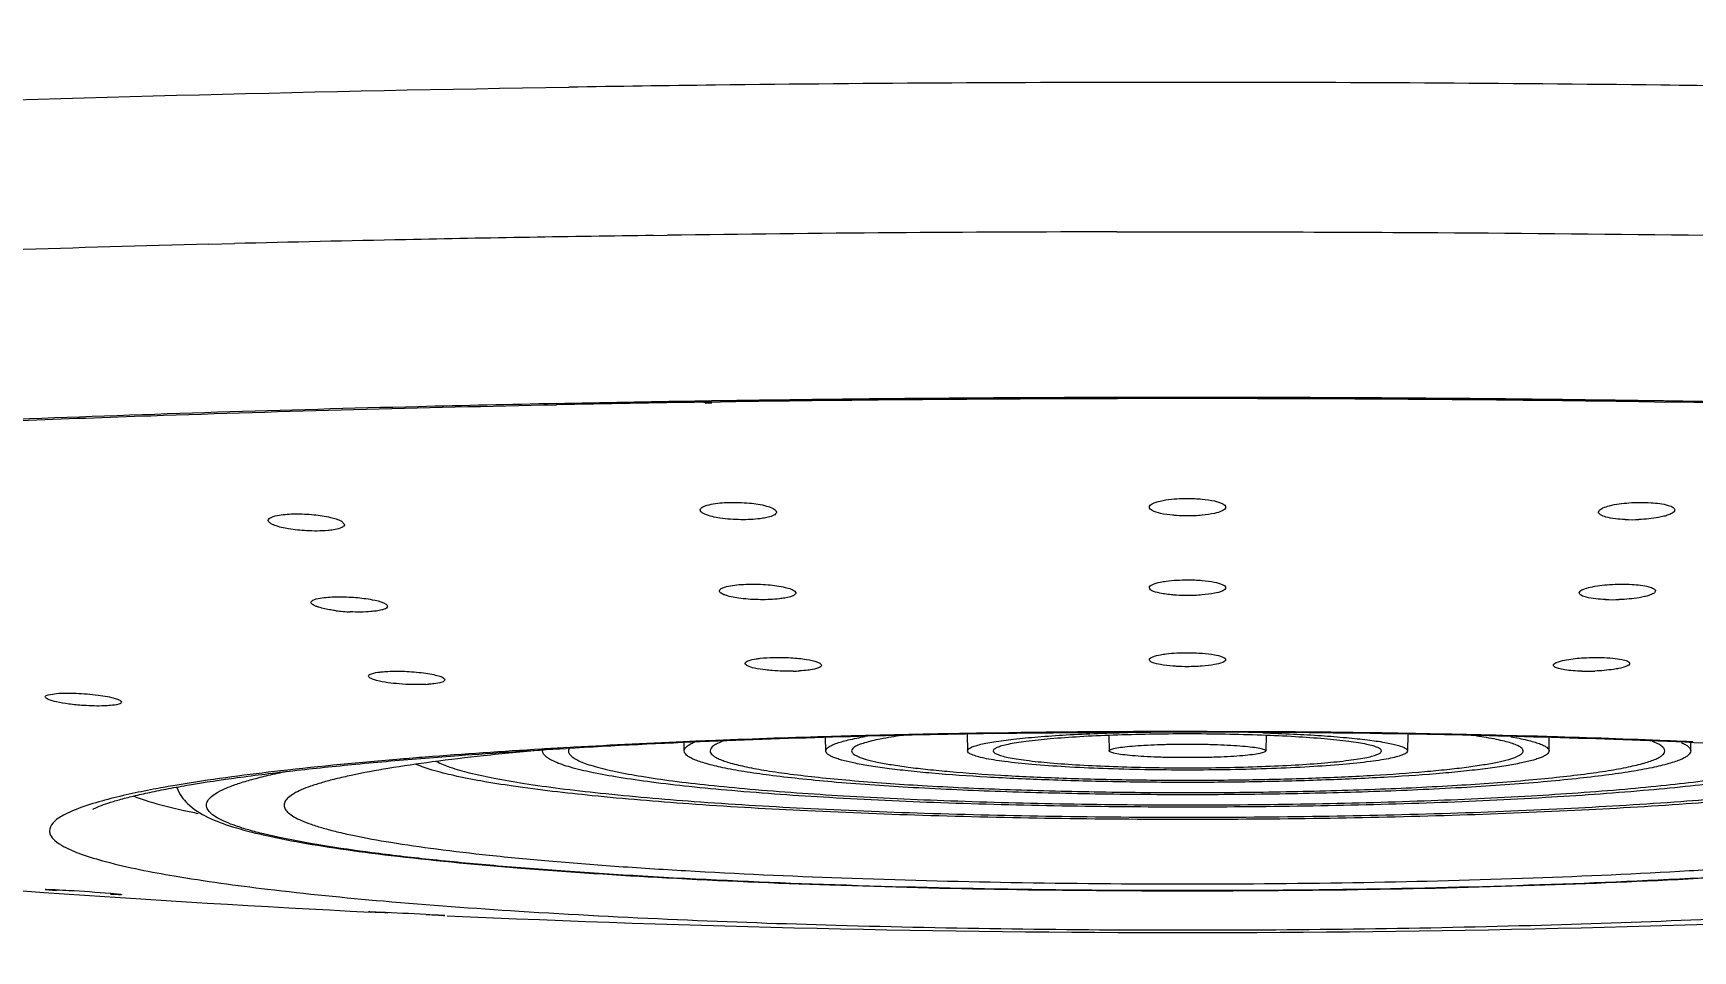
# Model space of a CAD drawing. Header units: millimetres. Extents: x 21205 to 22591, y -3891 to -2911.
# Drawn here: x 21512.17 to 21527.4, y -3184.79 to -3176.37 of the extents above; entities that cross this region are included whole.
import ezdxf

# ---------------------------------------------------------------- set-up
doc = ezdxf.new("R2010")
doc.units = ezdxf.units.MM
doc.header["$LTSCALE"] = 0.1
doc.layers.get('0').update_dxf_attribs({"lineweight": 13})
doc.layers.add('3', color=3, linetype='Continuous', lineweight=9)
doc.styles.get("Standard").update_dxf_attribs({"font": 'arial.ttf'})
doc.dimstyles.new('A4', dxfattribs={"dimtxt": 4, "dimasz": 3.5, "dimexe": 0.7, "dimexo": 0.625, "dimgap": 0.5, "dimtad": 1, "dimdec": 1, "dimdsep": 46, "dimtxsty": 'Standard', "dimcen": 2.5, "dimclrd": 5, "dimclre": 5, "dimclrt": 7, "dimadec": 3, "dimazin": 2, "dimtfac": 1, "dimtdec": 1, "dimtmove": 0, "dimatfit": 3, "dimfxl": 0, "dimarcsym": 0})

# ---------------------------------------------------------------- blocks, each defined once
blk = doc.blocks.new('*D122')
at = {"layer": '3', "color": 3, "lineweight": -2}
for p, q in [((21522.15, -3126.012), (21444.49, -3126.012)), ((21445.19, -3141.012), (21445.19, -3416.836)), ((21468.272, -3431.836), (21444.49, -3431.836))]:
    blk.add_line(p, q, dxfattribs=at)
at = {"layer": '3', "color": 3}
for points in [[(21442.69, -3141.012), (21447.69, -3141.012), (21445.19, -3126.012)], [(21442.69, -3416.836), (21447.69, -3416.836), (21445.19, -3431.836)]]:
    blk.add_solid(points, dxfattribs=at)
at = {"layer": 'Defpoints', "color": 0}
for p in [(21522.775, -3126.012), (21445.19, -3431.836), (21468.897, -3431.836)]:
    blk.add_point(p, dxfattribs=at)
at = {"layer": '3', "color": 7, "insert": (21437.026, -3278.924), "char_height": 20, "attachment_point": 5, "rotation": 90}
blk.add_mtext('{\\H0.75x;\\C3;306}', dxfattribs=at)

msp = doc.modelspace()

# ---------------------------------------------------------------- linework, layer by layer
at = {"color": 7, "linetype": 'Continuous'}
for p, q in [((21517.864, -3178.228), (21517.996, -3178.226)), ((21513.785, -3178.308), (21514.02, -3178.302)), ((21518.34, -3179.747), (21518.246, -3179.749)), ((21518.324, -3179.758), (21518.384, -3179.757)), ((21518.398, -3179.746), (21518.34, -3179.747)), ((21518.341, -3179.766), (21518.401, -3179.765)), ((21518.4, -3179.748), (21518.342, -3179.748)), ((21518.384, -3179.757), (21518.481, -3179.756)), ((21518.494, -3179.745), (21518.398, -3179.746)), ((21527.135, -3179.746), (21527.04, -3179.745)), ((21527.052, -3179.756), (21527.149, -3179.757)), ((21518.301, -3180.763), (21518.295, -3180.747)), ((21518.988, -3180.751), (21518.995, -3180.767)), ((21526.539, -3180.767), (21526.546, -3180.751)), ((21527.239, -3180.747), (21527.232, -3180.763)), ((21515.004, -3180.85), (21515.031, -3180.881)), ((21519.163, -3181.492), (21519.172, -3181.508)), ((21526.362, -3181.508), (21526.371, -3181.492)), ((21527.062, -3181.49), (21527.053, -3181.506)), ((21520.746, -3182.807), (21520.748, -3182.957)), ((21521.126, -3182.792), (21520.98, -3182.794)), ((21522.046, -3182.816), (21522.048, -3182.957)), ((21523.488, -3182.816), (21523.485, -3182.957)), ((21524.788, -3182.807), (21524.785, -3182.957)), ((21516.872, -3182.948), (21516.838, -3182.951)), ((21516.848, -3182.958), (21516.848, -3182.957)), ((21517.085, -3182.957), (21517.085, -3182.957)), ((21518.148, -3182.958), (21518.147, -3182.882)), ((21518.148, -3182.958), (21518.148, -3182.957)), ((21518.385, -3182.957), (21518.385, -3182.957)), ((21519.448, -3182.958), (21519.446, -3182.839)), ((21519.448, -3182.958), (21519.448, -3182.957)), ((21519.685, -3182.957), (21519.685, -3182.957)), ((21520.985, -3182.957), (21520.985, -3182.957)), ((21524.548, -3182.957), (21524.548, -3182.957)), ((21525.848, -3182.957), (21525.848, -3182.957)), ((21526.085, -3182.958), (21526.087, -3182.835)), ((21527.148, -3182.957), (21527.148, -3182.957)), ((21527.385, -3182.958), (21527.387, -3182.885)), ((21513.477, -3183.275), (21513.456, -3183.278)), ((21514.477, -3183.454), (21514.477, -3183.456))]:
    msp.add_line(p, q, dxfattribs=at)
for centre, radius, start, end in [((21522.652, -3533.165), 356.341, 90.67819, 90.8945), ((21522.767, -3543.948), 367.125, 89.32191, 90.6762), ((21522.882, -3533.136), 356.312, 89.10549, 89.31988), ((21522.524, -3517.926), 339.73, 90.78593, 91.16929), ((21522.744, -3534.025), 355.831, 90.10068, 90.7646), ((21521.746, -3485.368), 307.163, 91.48519, 91.82383), ((21522.238, -3504.09), 325.891, 91.16861, 91.44493), ((21522.558, -3460.828), 281.112, 90.87893, 91.13859), ((21522.56, -3460.032), 280.306, 90.86581, 91.14114), ((21522.694, -3468.766), 289.041, 90.61245, 90.83507), ((21522.69, -3469.626), 289.911, 90.6103, 90.8294), ((21522.759, -3476.18), 296.466, 90.10665, 90.61015), ((21522.752, -3474.327), 294.602, 90.10605, 90.61224), ((21522.767, -3478.036), 298.311, 89.89246, 90.10753), ((21522.774, -3476.18), 296.466, 89.38986, 89.89336), ((21522.774, -3475.57), 295.845, 89.38886, 89.89289), ((21522.84, -3468.759), 289.034, 89.16494, 89.38758), ((21522.843, -3469.626), 289.911, 89.17061, 89.3897), ((21522.979, -3460.607), 280.891, 88.86121, 89.15206), ((21522.943, -3461.811), 282.086, 88.85966, 89.14553), ((21526.847, -3179.346), 1.49, 267.5431, 272.4289), ((21526.667, -3179.916), 1.654, 267.7251, 272.1696), ((21515.161, -3179.971), 1.713, 262.9855, 267.4124), ((21515.715, -3181.109), 1.24, 272.8647, 274.0698), ((21519.112, -3180.612), 1.614, 271.3072, 273.3604), ((21526.428, -3180.323), 1.904, 268.6952, 272.353), ((21522.463, -3286.053), 103.269, 91.5447, 91.67672), ((21522.611, -3290.759), 107.972, 90.86808, 91.56092), ((21522.632, -3292.701), 109.92, 90.98597, 91.53922), ((21522.702, -3296.597), 113.816, 90.86675, 90.98749), ((21522.758, -3299.674), 116.887, 89.9957, 90.87411), ((21522.75, -3300.051), 117.271, 90.34437, 90.79322), ((21522.767, -3302.279), 119.499, 89.99997, 90.34613), ((21522.767, -3302.229), 119.448, 89.65342, 90), ((21522.768, -3300.634), 117.848, 89.13085, 90.00075), ((21522.787, -3299.727), 116.947, 89.13624, 89.6559), ((21522.834, -3296.452), 113.671, 89.01311, 89.13526), ((21522.88, -3292.791), 110.004, 88.44722, 89.1269), ((21522.934, -3291.241), 108.459, 88.45368, 89.01823), ((21523.069, -3286.125), 103.342, 88.32222, 88.4519), ((21520.402, -3242.463), 59.628, 93.42735, 94.4547), ((21520.979, -3251.867), 69.05, 93.24669, 93.43871), ((21516.894, -3182.957), 0.0454, 171.4476, 179.9692), ((21521.495, -3260.268), 77.459, 92.30605, 93.27788), ((21521.576, -3262.868), 80.067, 92.45945, 93.22779), ((21521.93, -3270.905), 88.112, 92.31427, 92.46491), ((21522.282, -3280.052), 97.266, 91.67386, 92.3041), ((21522.241, -3277.895), 95.102, 91.54918, 92.32783), ((21523.217, -3280.116), 97.324, 87.67136, 88.44351), ((21523.327, -3277.86), 95.073, 87.68436, 88.33192), ((21523.602, -3270.939), 88.146, 87.5274, 87.68114), ((21523.892, -3263.289), 80.484, 86.74184, 87.66481), ((21519.496, -3230.414), 47.545, 94.4938, 94.7694), ((21515.557, -3195.541), 12.442, 99.2782, 99.6225), ((21514.737, -3178.119), 5.513, 256.5549, 257.65), ((21515.01, -3176.875), 6.786, 257.6412, 258.7564), ((21522.767, -3034.624), 150, 264.83949, 267.13476), ((21512.538, -3248.578), 64.201, 87.10798, 87.48595), ((21522.767, -3034.624), 150, 267.40371, 272.59684)]:
    msp.add_arc(centre, radius, start, end, dxfattribs=at)
for points, knots in [([(21504.133, -3177.341), (21506.191, -3177.214), (21510.508, -3177.011), (21514.829, -3176.902), (21517.089, -3176.867)], [0, 0, 0, 0, 0.477025, 1, 1, 1, 1]), ([(21523.415, -3178.195), (21523.965, -3178.196), (21526.149, -3178.205), (21528.332, -3178.233), (21529.965, -3178.267)], [0, 0, 0, 0, 0.252056, 1, 1, 1, 1]), ([(21516.972, -3179.771), (21516.55, -3179.78), (21514.9, -3179.816), (21513.251, -3179.868), (21512.024, -3179.916)], [0, 0, 0, 0, 0.255985, 1, 1, 1, 1]), ([(21512.056, -3179.926), (21512.455, -3179.91), (21514.095, -3179.85), (21515.736, -3179.806), (21516.977, -3179.781)], [0, 0, 0, 0, 0.2434, 1, 1, 1, 1]), ([(21518.395, -3180.694), (21518.448, -3180.684), (21518.566, -3180.674), (21518.737, -3180.68), (21518.872, -3180.699), (21518.952, -3180.726), (21518.98, -3180.741), (21518.988, -3180.751)], [0, 0, 0, 0, 0.270147, 0.580549, 0.845505, 0.938848, 1, 1, 1, 1]), ([(21522.417, -3180.721), (21522.417, -3180.708), (21522.456, -3180.679), (21522.491, -3180.671), (21522.517, -3180.665)], [0, 0, 0, 0, 0.336577, 1, 1, 1, 1]), ([(21522.517, -3180.665), (21522.534, -3180.661), (21522.617, -3180.646), (21522.701, -3180.641), (21522.767, -3180.641)], [0, 0, 0, 0, 0.215358, 1, 1, 1, 1]), ([(21522.767, -3180.641), (21522.812, -3180.641), (21522.894, -3180.644), (21523.005, -3180.661), (21523.077, -3180.679), (21523.117, -3180.708), (21523.117, -3180.721)], [0, 0, 0, 0, 0.364203, 0.675002, 0.890862, 1, 1, 1, 1]), ([(21526.639, -3180.708), (21526.698, -3180.693), (21526.826, -3180.677), (21527.007, -3180.675), (21527.145, -3180.692), (21527.219, -3180.717), (21527.239, -3180.738), (21527.239, -3180.747)], [0, 0, 0, 0, 0.291948, 0.620495, 0.878564, 0.956294, 1, 1, 1, 1]), ([(21514.331, -3180.843), (21514.331, -3180.83), (21514.372, -3180.804), (21514.406, -3180.799), (21514.432, -3180.794)], [0, 0, 0, 0, 0.328462, 1, 1, 1, 1]), ([(21514.432, -3180.794), (21514.48, -3180.786), (21514.586, -3180.78), (21514.744, -3180.787), (21514.887, -3180.809), (21514.973, -3180.832), (21515.004, -3180.85)], [0, 0, 0, 0, 0.252871, 0.54729, 0.815688, 1, 1, 1, 1]), ([(21518.295, -3180.747), (21518.295, -3180.734), (21518.334, -3180.706), (21518.369, -3180.7), (21518.395, -3180.694)], [0, 0, 0, 0, 0.333802, 1, 1, 1, 1]), ([(21518.337, -3180.786), (21518.333, -3180.784), (21518.32, -3180.778), (21518.308, -3180.77), (21518.301, -3180.763)], [0, 0, 0, 0, 0.304146, 1, 1, 1, 1]), ([(21518.669, -3180.836), (21518.604, -3180.836), (21518.493, -3180.827), (21518.381, -3180.805), (21518.337, -3180.786)], [0, 0, 0, 0, 0.574689, 1, 1, 1, 1]), ([(21518.895, -3180.819), (21518.879, -3180.822), (21518.804, -3180.834), (21518.728, -3180.837), (21518.669, -3180.836)], [0, 0, 0, 0, 0.215508, 1, 1, 1, 1]), ([(21518.96, -3180.8), (21518.955, -3180.802), (21518.934, -3180.81), (21518.912, -3180.816), (21518.895, -3180.819)], [0, 0, 0, 0, 0.212472, 1, 1, 1, 1]), ([(21518.995, -3180.766), (21518.995, -3180.769), (21518.99, -3180.786), (21518.972, -3180.795), (21518.96, -3180.8)], [0, 0, 0, 0, 0.181615, 1, 1, 1, 1]), ([(21522.634, -3180.795), (21522.595, -3180.792), (21522.531, -3180.783), (21522.467, -3180.765), (21522.444, -3180.752)], [0, 0, 0, 0, 0.589165, 1, 1, 1, 1]), ([(21522.767, -3180.801), (21522.733, -3180.801), (21522.689, -3180.8), (21522.644, -3180.796), (21522.634, -3180.795)], [0, 0, 0, 0, 0.757553, 1, 1, 1, 1]), ([(21523.117, -3180.721), (21523.117, -3180.735), (21523.077, -3180.764), (21523.005, -3180.781), (21522.894, -3180.799), (21522.812, -3180.801), (21522.767, -3180.801)], [0, 0, 0, 0, 0.109149, 0.325045, 0.635857, 1, 1, 1, 1]), ([(21526.783, -3180.835), (21526.724, -3180.833), (21526.645, -3180.824), (21526.563, -3180.799), (21526.539, -3180.776), (21526.539, -3180.766)], [0, 0, 0, 0, 0.680887, 0.887379, 1, 1, 1, 1]), ([(21526.546, -3180.751), (21526.554, -3180.741), (21526.586, -3180.724), (21526.619, -3180.713), (21526.639, -3180.708)], [0, 0, 0, 0, 0.391845, 1, 1, 1, 1]), ([(21527.139, -3180.805), (21527.123, -3180.809), (21527.047, -3180.825), (21526.971, -3180.833), (21526.91, -3180.835)], [0, 0, 0, 0, 0.216147, 1, 1, 1, 1]), ([(21527.232, -3180.763), (21527.23, -3180.766), (21527.215, -3180.779), (21527.196, -3180.787), (21527.181, -3180.792)], [0, 0, 0, 0, 0.188678, 1, 1, 1, 1]), ([(21514.345, -3180.865), (21514.343, -3180.863), (21514.336, -3180.858), (21514.331, -3180.849), (21514.331, -3180.843)], [0, 0, 0, 0, 0.310808, 1, 1, 1, 1]), ([(21514.391, -3180.888), (21514.387, -3180.887), (21514.376, -3180.883), (21514.365, -3180.878), (21514.358, -3180.873)], [0, 0, 0, 0, 0.278491, 1, 1, 1, 1]), ([(21514.683, -3180.938), (21514.627, -3180.935), (21514.529, -3180.925), (21514.431, -3180.904), (21514.391, -3180.888)], [0, 0, 0, 0, 0.561376, 1, 1, 1, 1]), ([(21514.93, -3180.929), (21514.913, -3180.932), (21514.831, -3180.941), (21514.748, -3180.941), (21514.683, -3180.938)], [0, 0, 0, 0, 0.214489, 1, 1, 1, 1]), ([(21515.005, -3180.908), (21515, -3180.91), (21514.976, -3180.92), (21514.951, -3180.925), (21514.93, -3180.929)], [0, 0, 0, 0, 0.201905, 1, 1, 1, 1]), ([(21515.031, -3180.881), (21515.031, -3180.883), (21515.028, -3180.896), (21515.014, -3180.904), (21515.005, -3180.908)], [0, 0, 0, 0, 0.190818, 1, 1, 1, 1]), ([(21518.472, -3181.49), (21518.472, -3181.477), (21518.513, -3181.453), (21518.547, -3181.447), (21518.573, -3181.443)], [0, 0, 0, 0, 0.322822, 1, 1, 1, 1]), ([(21518.573, -3181.443), (21518.625, -3181.433), (21518.741, -3181.425), (21518.91, -3181.43), (21519.043, -3181.447), (21519.124, -3181.47), (21519.154, -3181.484), (21519.163, -3181.492)], [0, 0, 0, 0, 0.268357, 0.577138, 0.842996, 0.937702, 1, 1, 1, 1]), ([(21522.417, -3181.46), (21522.417, -3181.448), (21522.458, -3181.422), (21522.492, -3181.415), (21522.517, -3181.41)], [0, 0, 0, 0, 0.325795, 1, 1, 1, 1]), ([(21522.517, -3181.41), (21522.535, -3181.406), (21522.617, -3181.392), (21522.701, -3181.388), (21522.767, -3181.388)], [0, 0, 0, 0, 0.215289, 1, 1, 1, 1]), ([(21522.767, -3181.388), (21522.812, -3181.388), (21522.894, -3181.391), (21523.005, -3181.406), (21523.075, -3181.422), (21523.117, -3181.448), (21523.117, -3181.46)], [0, 0, 0, 0, 0.367019, 0.679955, 0.895883, 1, 1, 1, 1]), ([(21526.463, -3181.456), (21526.521, -3181.442), (21526.649, -3181.428), (21526.83, -3181.425), (21526.968, -3181.441), (21527.04, -3181.462), (21527.062, -3181.481), (21527.062, -3181.49)], [0, 0, 0, 0, 0.2934, 0.623447, 0.882183, 0.959104, 1, 1, 1, 1]), ([(21514.724, -3181.595), (21514.724, -3181.583), (21514.767, -3181.561), (21514.8, -3181.556), (21514.826, -3181.553)], [0, 0, 0, 0, 0.317079, 1, 1, 1, 1]), ([(21514.759, -3181.627), (21514.754, -3181.624), (21514.741, -3181.617), (21514.724, -3181.605), (21514.724, -3181.595)], [0, 0, 0, 0, 0.355405, 1, 1, 1, 1]), ([(21514.826, -3181.553), (21514.873, -3181.546), (21514.975, -3181.541), (21515.129, -3181.547), (21515.27, -3181.565), (21515.357, -3181.585), (21515.39, -3181.6)], [0, 0, 0, 0, 0.24908, 0.53975, 0.80881, 1, 1, 1, 1]), ([(21515.39, -3181.6), (21515.395, -3181.602), (21515.408, -3181.609), (21515.424, -3181.621), (21515.424, -3181.631)], [0, 0, 0, 0, 0.355416, 1, 1, 1, 1]), ([(21518.473, -3181.496), (21518.473, -3181.495), (21518.472, -3181.493), (21518.472, -3181.491), (21518.472, -3181.49)], [0, 0, 0, 0, 0.510937, 1, 1, 1, 1]), ([(21518.528, -3181.53), (21518.523, -3181.528), (21518.506, -3181.522), (21518.49, -3181.514), (21518.48, -3181.506)], [0, 0, 0, 0, 0.310879, 1, 1, 1, 1]), ([(21518.849, -3181.57), (21518.788, -3181.57), (21518.681, -3181.563), (21518.573, -3181.545), (21518.528, -3181.53)], [0, 0, 0, 0, 0.56382, 1, 1, 1, 1]), ([(21519.071, -3181.555), (21519.055, -3181.558), (21518.982, -3181.568), (21518.907, -3181.571), (21518.849, -3181.57)], [0, 0, 0, 0, 0.215657, 1, 1, 1, 1]), ([(21519.138, -3181.538), (21519.133, -3181.54), (21519.111, -3181.547), (21519.089, -3181.552), (21519.071, -3181.555)], [0, 0, 0, 0, 0.210144, 1, 1, 1, 1]), ([(21519.172, -3181.508), (21519.172, -3181.511), (21519.166, -3181.526), (21519.15, -3181.533), (21519.138, -3181.538)], [0, 0, 0, 0, 0.173374, 1, 1, 1, 1]), ([(21522.437, -3181.485), (21522.434, -3181.483), (21522.425, -3181.477), (21522.417, -3181.467), (21522.417, -3181.46)], [0, 0, 0, 0, 0.330234, 1, 1, 1, 1]), ([(21522.632, -3181.527), (21522.592, -3181.523), (21522.526, -3181.514), (21522.46, -3181.498), (21522.437, -3181.485)], [0, 0, 0, 0, 0.601521, 1, 1, 1, 1]), ([(21522.767, -3181.532), (21522.733, -3181.532), (21522.688, -3181.531), (21522.643, -3181.528), (21522.632, -3181.527)], [0, 0, 0, 0, 0.757763, 1, 1, 1, 1]), ([(21523.117, -3181.46), (21523.117, -3181.473), (21523.075, -3181.499), (21523.005, -3181.514), (21522.894, -3181.53), (21522.812, -3181.532), (21522.767, -3181.532)], [0, 0, 0, 0, 0.104133, 0.320108, 0.633056, 1, 1, 1, 1]), ([(21526.602, -3181.569), (21526.543, -3181.567), (21526.465, -3181.559), (21526.387, -3181.538), (21526.362, -3181.517), (21526.362, -3181.508)], [0, 0, 0, 0, 0.687455, 0.893281, 1, 1, 1, 1]), ([(21526.371, -3181.492), (21526.38, -3181.483), (21526.411, -3181.469), (21526.443, -3181.46), (21526.463, -3181.456)], [0, 0, 0, 0, 0.394738, 1, 1, 1, 1]), ([(21526.961, -3181.542), (21526.945, -3181.546), (21526.869, -3181.561), (21526.791, -3181.567), (21526.73, -3181.569)], [0, 0, 0, 0, 0.215912, 1, 1, 1, 1]), ([(21527.053, -3181.506), (21527.05, -3181.508), (21527.035, -3181.519), (21527.017, -3181.526), (21527.002, -3181.531)], [0, 0, 0, 0, 0.189052, 1, 1, 1, 1]), ([(21514.794, -3181.639), (21514.791, -3181.638), (21514.779, -3181.635), (21514.767, -3181.63), (21514.759, -3181.627)], [0, 0, 0, 0, 0.275878, 1, 1, 1, 1]), ([(21514.952, -3181.671), (21514.936, -3181.669), (21514.883, -3181.661), (21514.83, -3181.651), (21514.794, -3181.639)], [0, 0, 0, 0, 0.285185, 1, 1, 1, 1]), ([(21515.323, -3181.674), (21515.306, -3181.676), (21515.227, -3181.685), (21515.146, -3181.685), (21515.083, -3181.682)], [0, 0, 0, 0, 0.214725, 1, 1, 1, 1]), ([(21515.386, -3181.66), (21515.381, -3181.662), (21515.361, -3181.668), (21515.34, -3181.671), (21515.323, -3181.674)], [0, 0, 0, 0, 0.213749, 1, 1, 1, 1]), ([(21515.424, -3181.631), (21515.424, -3181.634), (21515.418, -3181.651), (21515.399, -3181.656), (21515.386, -3181.66)], [0, 0, 0, 0, 0.164697, 1, 1, 1, 1]), ([(21522.518, -3182.076), (21522.536, -3182.072), (21522.618, -3182.06), (21522.701, -3182.057), (21522.767, -3182.057)], [0, 0, 0, 0, 0.21521, 1, 1, 1, 1]), ([(21522.767, -3182.057), (21522.812, -3182.057), (21522.894, -3182.059), (21523.005, -3182.073), (21523.073, -3182.087), (21523.117, -3182.109), (21523.117, -3182.121)], [0, 0, 0, 0, 0.369689, 0.684634, 0.900699, 1, 1, 1, 1]), ([(21518.708, -3182.155), (21518.708, -3182.143), (21518.752, -3182.122), (21518.784, -3182.117), (21518.81, -3182.113)], [0, 0, 0, 0, 0.31203, 1, 1, 1, 1]), ([(21518.728, -3182.176), (21518.725, -3182.174), (21518.717, -3182.169), (21518.708, -3182.161), (21518.708, -3182.155)], [0, 0, 0, 0, 0.340145, 1, 1, 1, 1]), ([(21518.895, -3182.215), (21518.861, -3182.211), (21518.804, -3182.202), (21518.748, -3182.187), (21518.728, -3182.176)], [0, 0, 0, 0, 0.600974, 1, 1, 1, 1]), ([(21518.81, -3182.113), (21518.821, -3182.111), (21518.873, -3182.104), (21518.926, -3182.101), (21518.968, -3182.1)], [0, 0, 0, 0, 0.220019, 1, 1, 1, 1]), ([(21518.968, -3182.1), (21519.021, -3182.099), (21519.122, -3182.101), (21519.258, -3182.114), (21519.35, -3182.134), (21519.396, -3182.153), (21519.408, -3182.166), (21519.408, -3182.172)], [0, 0, 0, 0, 0.349424, 0.668784, 0.895919, 0.962492, 1, 1, 1, 1]), ([(21519.408, -3182.172), (21519.408, -3182.184), (21519.364, -3182.205), (21519.332, -3182.21), (21519.307, -3182.214)], [0, 0, 0, 0, 0.312056, 1, 1, 1, 1]), ([(21522.417, -3182.121), (21522.417, -3182.109), (21522.46, -3182.087), (21522.493, -3182.08), (21522.518, -3182.076)], [0, 0, 0, 0, 0.315136, 1, 1, 1, 1]), ([(21522.444, -3182.145), (21522.44, -3182.144), (21522.429, -3182.138), (21522.417, -3182.129), (21522.417, -3182.121)], [0, 0, 0, 0, 0.352502, 1, 1, 1, 1]), ([(21522.633, -3182.18), (21522.595, -3182.177), (21522.532, -3182.17), (21522.468, -3182.156), (21522.444, -3182.145)], [0, 0, 0, 0, 0.592438, 1, 1, 1, 1]), ([(21522.767, -3182.185), (21522.733, -3182.185), (21522.689, -3182.183), (21522.644, -3182.181), (21522.633, -3182.18)], [0, 0, 0, 0, 0.757662, 1, 1, 1, 1]), ([(21523.117, -3182.121), (21523.117, -3182.133), (21523.073, -3182.155), (21523.005, -3182.169), (21522.894, -3182.182), (21522.812, -3182.185), (21522.767, -3182.185)], [0, 0, 0, 0, 0.099286, 0.315349, 0.630357, 1, 1, 1, 1]), ([(21526.125, -3182.172), (21526.125, -3182.16), (21526.169, -3182.138), (21526.201, -3182.13), (21526.227, -3182.125)], [0, 0, 0, 0, 0.314894, 1, 1, 1, 1]), ([(21526.137, -3182.188), (21526.136, -3182.187), (21526.13, -3182.183), (21526.125, -3182.176), (21526.125, -3182.172)], [0, 0, 0, 0, 0.319611, 1, 1, 1, 1]), ([(21526.385, -3182.226), (21526.332, -3182.225), (21526.261, -3182.221), (21526.178, -3182.205), (21526.148, -3182.195), (21526.137, -3182.188)], [0, 0, 0, 0, 0.624812, 0.850081, 1, 1, 1, 1]), ([(21526.227, -3182.125), (21526.279, -3182.114), (21526.392, -3182.102), (21526.505, -3182.099), (21526.566, -3182.1)], [0, 0, 0, 0, 0.465128, 1, 1, 1, 1]), ([(21526.724, -3182.201), (21526.709, -3182.204), (21526.637, -3182.217), (21526.563, -3182.223), (21526.506, -3182.225)], [0, 0, 0, 0, 0.21632, 1, 1, 1, 1]), ([(21526.566, -3182.1), (21526.601, -3182.101), (21526.663, -3182.104), (21526.746, -3182.116), (21526.796, -3182.127), (21526.825, -3182.146), (21526.825, -3182.155)], [0, 0, 0, 0, 0.383736, 0.693514, 0.900454, 1, 1, 1, 1]), ([(21526.825, -3182.155), (21526.825, -3182.167), (21526.782, -3182.189), (21526.75, -3182.196), (21526.724, -3182.201)], [0, 0, 0, 0, 0.314942, 1, 1, 1, 1]), ([(21515.252, -3182.271), (21515.252, -3182.26), (21515.298, -3182.241), (21515.329, -3182.237), (21515.354, -3182.234)], [0, 0, 0, 0, 0.30608, 1, 1, 1, 1]), ([(21515.267, -3182.289), (21515.265, -3182.288), (21515.259, -3182.284), (21515.252, -3182.277), (21515.252, -3182.271)], [0, 0, 0, 0, 0.333968, 1, 1, 1, 1]), ([(21515.325, -3182.311), (21515.319, -3182.309), (21515.299, -3182.304), (21515.279, -3182.297), (21515.267, -3182.289)], [0, 0, 0, 0, 0.306149, 1, 1, 1, 1]), ([(21515.777, -3182.348), (21515.696, -3182.352), (21515.544, -3182.347), (21515.393, -3182.329), (21515.325, -3182.311)], [0, 0, 0, 0, 0.535344, 1, 1, 1, 1]), ([(21515.354, -3182.234), (21515.36, -3182.233), (21515.384, -3182.231), (21515.409, -3182.229), (21515.427, -3182.228)], [0, 0, 0, 0, 0.23097, 1, 1, 1, 1]), ([(21515.427, -3182.228), (21515.486, -3182.225), (21515.603, -3182.226), (21515.744, -3182.239), (21515.845, -3182.256), (21515.9, -3182.27), (21515.935, -3182.283), (21515.952, -3182.298), (21515.952, -3182.305)], [0, 0, 0, 0, 0.324708, 0.64996, 0.785915, 0.892198, 0.963188, 1, 1, 1, 1]), ([(21515.952, -3182.305), (21515.952, -3182.316), (21515.907, -3182.335), (21515.876, -3182.339), (21515.851, -3182.342)], [0, 0, 0, 0, 0.306117, 1, 1, 1, 1]), ([(21519.149, -3182.226), (21519.084, -3182.228), (21518.999, -3182.225), (21518.915, -3182.217), (21518.895, -3182.215)], [0, 0, 0, 0, 0.761873, 1, 1, 1, 1]), ([(21519.307, -3182.214), (21519.299, -3182.215), (21519.266, -3182.219), (21519.232, -3182.222), (21519.207, -3182.224)], [0, 0, 0, 0, 0.226545, 1, 1, 1, 1]), ([(21512.284, -3182.463), (21512.284, -3182.452), (21512.332, -3182.437), (21512.361, -3182.434), (21512.387, -3182.431)], [0, 0, 0, 0, 0.298006, 1, 1, 1, 1]), ([(21512.635, -3182.541), (21512.59, -3182.538), (21512.507, -3182.53), (21512.399, -3182.512), (21512.328, -3182.493), (21512.294, -3182.477), (21512.284, -3182.467), (21512.284, -3182.463)], [0, 0, 0, 0, 0.36896, 0.684453, 0.901487, 0.964527, 1, 1, 1, 1]), ([(21512.387, -3182.431), (21512.447, -3182.426), (21512.574, -3182.427), (21512.732, -3182.439), (21512.85, -3182.457), (21512.919, -3182.473), (21512.961, -3182.487), (21512.984, -3182.503), (21512.984, -3182.51)], [0, 0, 0, 0, 0.293673, 0.625131, 0.770581, 0.886148, 0.96318, 1, 1, 1, 1]), ([(21512.984, -3182.51), (21512.985, -3182.521), (21512.937, -3182.536), (21512.908, -3182.539), (21512.882, -3182.541)], [0, 0, 0, 0, 0.297996, 1, 1, 1, 1]), ([(21512.882, -3182.541), (21512.864, -3182.543), (21512.782, -3182.548), (21512.7, -3182.545), (21512.635, -3182.541)], [0, 0, 0, 0, 0.21444, 1, 1, 1, 1]), ([(21520.146, -3182.816), (21520.08, -3182.826), (21519.987, -3182.84), (21519.873, -3182.865), (21519.808, -3182.882), (21519.755, -3182.9), (21519.714, -3182.919), (21519.686, -3182.941), (21519.685, -3182.957)], [0, 0, 0, 0, 0.407784, 0.572246, 0.709646, 0.819885, 0.903389, 1, 1, 1, 1]), ([(21520.748, -3182.957), (21520.748, -3182.952), (21520.756, -3182.939), (21520.779, -3182.926), (21520.813, -3182.912), (21520.86, -3182.899), (21520.92, -3182.886), (21521.025, -3182.868), (21521.183, -3182.847), (21521.405, -3182.827), (21521.664, -3182.809), (21521.952, -3182.796), (21522.153, -3182.79), (21522.258, -3182.787)], [0, 0, 0, 0, 0.010412, 0.02668, 0.050613, 0.082624, 0.122714, 0.170745, 0.289464, 0.435887, 0.606215, 0.795939, 1, 1, 1, 1]), ([(21522.767, -3182.802), (21522.651, -3182.802), (21522.424, -3182.804), (21522.094, -3182.813), (21521.79, -3182.826), (21521.524, -3182.845), (21521.33, -3182.865), (21521.201, -3182.883), (21521.127, -3182.896), (21521.068, -3182.91), (21521.029, -3182.923), (21521.006, -3182.934), (21520.993, -3182.942), (21520.985, -3182.951), (21520.985, -3182.957)], [0, 0, 0, 0, 0.192568, 0.377808, 0.548679, 0.698712, 0.822277, 0.872677, 0.914885, 0.948573, 0.97361, 0.982935, 0.990252, 1, 1, 1, 1]), ([(21524.548, -3182.957), (21524.548, -3182.951), (21524.541, -3182.942), (21524.528, -3182.934), (21524.505, -3182.923), (21524.466, -3182.91), (21524.407, -3182.896), (21524.332, -3182.883), (21524.203, -3182.865), (21524.01, -3182.845), (21523.743, -3182.826), (21523.439, -3182.813), (21523.11, -3182.804), (21522.882, -3182.802), (21522.767, -3182.802)], [0, 0, 0, 0, 0.009748, 0.017065, 0.02639, 0.051427, 0.085115, 0.127323, 0.177723, 0.301288, 0.451321, 0.622192, 0.807432, 1, 1, 1, 1]), ([(21523.458, -3182.792), (21523.552, -3182.795), (21523.731, -3182.802), (21523.987, -3182.816), (21524.214, -3182.834), (21524.408, -3182.854), (21524.546, -3182.873), (21524.637, -3182.891), (21524.689, -3182.903), (21524.73, -3182.916), (21524.759, -3182.929), (21524.779, -3182.941), (21524.785, -3182.953), (21524.785, -3182.957)], [0, 0, 0, 0, 0.207492, 0.398413, 0.568398, 0.713595, 0.830783, 0.878091, 0.917573, 0.94914, 0.972843, 0.989173, 1, 1, 1, 1]), ([(21525.848, -3182.957), (21525.848, -3182.942), (21525.822, -3182.92), (21525.783, -3182.902), (21525.734, -3182.884), (21525.673, -3182.868), (21525.567, -3182.844), (21525.48, -3182.83), (21525.418, -3182.821)], [0, 0, 0, 0, 0.098202, 0.181856, 0.291972, 0.429064, 0.593096, 1, 1, 1, 1]), ([(21516.838, -3182.951), (21516.661, -3182.966), (21516.327, -3182.999), (21515.857, -3183.054), (21515.452, -3183.113), (21515.156, -3183.167), (21514.955, -3183.213), (21514.831, -3183.246), (21514.725, -3183.279), (21514.638, -3183.312), (21514.569, -3183.346), (21514.519, -3183.38), (21514.486, -3183.415), (21514.477, -3183.442), (21514.477, -3183.454)], [0, 0, 0, 0, 0.217002, 0.409865, 0.576896, 0.716717, 0.776103, 0.828353, 0.873427, 0.911369, 0.942325, 0.966656, 0.985223, 1, 1, 1, 1]), ([(21515.771, -3183.023), (21515.874, -3183.015), (21516.305, -3182.982), (21516.737, -3182.954), (21517.066, -3182.935)], [0, 0, 0, 0, 0.238022, 1, 1, 1, 1]), ([(21528.685, -3182.958), (21528.685, -3182.967), (21528.678, -3182.987), (21528.654, -3183.012), (21528.617, -3183.037), (21528.567, -3183.061), (21528.502, -3183.086), (21528.39, -3183.12), (21528.216, -3183.161), (21527.968, -3183.205), (21527.67, -3183.248), (21527.324, -3183.288), (21526.78, -3183.339), (21526.011, -3183.393), (21525.001, -3183.439), (21523.906, -3183.467), (21522.767, -3183.477), (21521.628, -3183.467), (21520.532, -3183.439), (21519.523, -3183.393), (21518.753, -3183.339), (21518.209, -3183.288), (21517.864, -3183.248), (21517.566, -3183.205), (21517.318, -3183.161), (21517.143, -3183.12), (21517.031, -3183.086), (21516.967, -3183.061), (21516.916, -3183.037), (21516.879, -3183.012), (21516.855, -3182.987), (21516.848, -3182.967), (21516.848, -3182.958)], [0, 0, 0, 0, 0.002201, 0.004982, 0.008639, 0.013302, 0.019022, 0.025821, 0.042663, 0.06376, 0.088955, 0.118032, 0.150727, 0.225727, 0.311144, 0.403742, 0.500002, 0.596263, 0.688859, 0.774274, 0.849273, 0.881968, 0.911045, 0.93624, 0.957336, 0.974178, 0.980978, 0.986698, 0.991361, 0.995018, 0.997799, 1, 1, 1, 1]), ([(21517.09, -3182.937), (21517.089, -3182.938), (21517.087, -3182.945), (21517.085, -3182.952), (21517.085, -3182.957)], [0, 0, 0, 0, 0.262119, 1, 1, 1, 1]), ([(21517.085, -3182.957), (21517.085, -3182.966), (21517.092, -3182.985), (21517.114, -3183.009), (21517.15, -3183.033), (21517.198, -3183.057), (21517.259, -3183.08), (21517.367, -3183.113), (21517.533, -3183.152), (21517.771, -3183.195), (21518.057, -3183.236), (21518.389, -3183.274), (21518.911, -3183.324), (21519.65, -3183.375), (21520.62, -3183.419), (21521.672, -3183.447), (21522.397, -3183.453), (21522.767, -3183.453)], [0, 0, 0, 0, 0.004386, 0.009907, 0.017172, 0.026448, 0.037841, 0.051395, 0.085002, 0.127138, 0.177489, 0.235622, 0.301009, 0.451051, 0.621984, 0.807311, 1, 1, 1, 1]), ([(21518.148, -3182.957), (21518.148, -3182.942), (21518.168, -3182.917), (21518.204, -3182.894), (21518.228, -3182.883), (21518.242, -3182.877)], [0, 0, 0, 0, 0.365856, 0.643827, 1, 1, 1, 1]), ([(21522.767, -3183.36), (21522.467, -3183.36), (21521.878, -3183.355), (21521.023, -3183.333), (21520.235, -3183.297), (21519.635, -3183.256), (21519.21, -3183.215), (21518.941, -3183.184), (21518.708, -3183.151), (21518.514, -3183.116), (21518.379, -3183.084), (21518.291, -3183.057), (21518.241, -3183.039), (21518.201, -3183.019), (21518.167, -3182.997), (21518.148, -3182.973), (21518.148, -3182.958)], [0, 0, 0, 0, 0.192571, 0.377798, 0.548667, 0.698697, 0.764101, 0.822267, 0.872668, 0.914871, 0.948563, 0.962164, 0.973608, 0.982935, 0.990251, 1, 1, 1, 1]), ([(21518.508, -3182.868), (21518.49, -3182.874), (21518.458, -3182.887), (21518.414, -3182.911), (21518.386, -3182.939), (21518.385, -3182.957)], [0, 0, 0, 0, 0.368225, 0.651073, 1, 1, 1, 1]), ([(21518.385, -3182.957), (21518.385, -3182.972), (21518.403, -3182.995), (21518.435, -3183.016), (21518.472, -3183.034), (21518.519, -3183.052), (21518.602, -3183.078), (21518.731, -3183.108), (21518.914, -3183.141), (21519.135, -3183.172), (21519.39, -3183.202), (21519.793, -3183.24), (21520.363, -3183.28), (21521.111, -3183.314), (21521.923, -3183.335), (21522.767, -3183.342), (21523.611, -3183.335), (21524.422, -3183.314), (21525.17, -3183.28), (21525.74, -3183.24), (21526.143, -3183.202), (21526.398, -3183.172), (21526.619, -3183.141), (21526.803, -3183.108), (21526.931, -3183.078), (21527.014, -3183.052), (21527.061, -3183.034), (21527.099, -3183.016), (21527.131, -3182.995), (21527.148, -3182.972), (21527.148, -3182.957)], [0, 0, 0, 0, 0.004843, 0.008477, 0.013115, 0.018813, 0.025592, 0.042399, 0.063472, 0.088653, 0.117725, 0.150427, 0.225466, 0.310952, 0.40364, 0.500002, 0.596363, 0.68905, 0.774534, 0.849572, 0.882274, 0.911346, 0.936527, 0.9576, 0.974407, 0.981186, 0.986885, 0.991523, 0.995157, 1, 1, 1, 1]), ([(21519.448, -3182.957), (21519.448, -3182.944), (21519.469, -3182.923), (21519.502, -3182.905), (21519.543, -3182.888), (21519.594, -3182.872), (21519.684, -3182.849), (21519.757, -3182.835), (21519.81, -3182.826)], [0, 0, 0, 0, 0.103829, 0.187956, 0.297604, 0.433616, 0.596177, 1, 1, 1, 1]), ([(21522.767, -3183.247), (21522.551, -3183.247), (21522.128, -3183.243), (21521.514, -3183.227), (21520.948, -3183.202), (21520.516, -3183.172), (21520.211, -3183.143), (21520.018, -3183.12), (21519.851, -3183.096), (21519.711, -3183.071), (21519.614, -3183.049), (21519.551, -3183.029), (21519.515, -3183.016), (21519.486, -3183.002), (21519.462, -3182.986), (21519.448, -3182.969), (21519.448, -3182.958)], [0, 0, 0, 0, 0.19257, 0.377797, 0.548667, 0.698696, 0.764102, 0.822266, 0.872668, 0.914872, 0.948562, 0.962164, 0.973609, 0.982935, 0.990251, 1, 1, 1, 1]), ([(21519.685, -3182.957), (21519.685, -3182.968), (21519.698, -3182.984), (21519.72, -3182.998), (21519.759, -3183.017), (21519.826, -3183.039), (21519.928, -3183.063), (21520.057, -3183.086), (21520.213, -3183.108), (21520.392, -3183.129), (21520.675, -3183.156), (21521.076, -3183.184), (21521.602, -3183.208), (21522.173, -3183.223), (21522.767, -3183.228), (21523.36, -3183.223), (21523.931, -3183.208), (21524.457, -3183.184), (21524.858, -3183.156), (21525.141, -3183.129), (21525.321, -3183.108), (21525.476, -3183.086), (21525.605, -3183.063), (21525.707, -3183.039), (21525.774, -3183.017), (21525.813, -3182.998), (21525.836, -3182.984), (21525.848, -3182.968), (21525.848, -3182.957)], [0, 0, 0, 0, 0.004843, 0.008476, 0.013114, 0.025586, 0.042392, 0.063466, 0.088647, 0.11772, 0.150421, 0.225461, 0.310947, 0.403637, 0.500001, 0.596364, 0.689052, 0.774538, 0.849577, 0.882278, 0.911352, 0.936532, 0.957607, 0.974413, 0.986885, 0.991523, 0.995157, 1, 1, 1, 1]), ([(21524.785, -3182.957), (21524.785, -3182.964), (21524.777, -3182.975), (21524.763, -3182.984), (21524.737, -3182.997), (21524.693, -3183.011), (21524.626, -3183.027), (21524.542, -3183.042), (21524.396, -3183.063), (21524.176, -3183.085), (21523.874, -3183.106), (21523.529, -3183.122), (21523.156, -3183.131), (21522.767, -3183.135), (21522.378, -3183.131), (21522.004, -3183.122), (21521.659, -3183.106), (21521.357, -3183.085), (21521.138, -3183.063), (21520.992, -3183.042), (21520.907, -3183.027), (21520.841, -3183.011), (21520.797, -3182.997), (21520.771, -3182.984), (21520.756, -3182.975), (21520.748, -3182.964), (21520.748, -3182.957)], [0, 0, 0, 0, 0.004843, 0.008476, 0.013114, 0.025586, 0.042392, 0.063467, 0.088648, 0.150419, 0.225458, 0.310945, 0.403635, 0.499998, 0.596361, 0.68905, 0.774536, 0.849576, 0.911349, 0.936531, 0.957606, 0.974413, 0.986886, 0.991523, 0.995157, 1, 1, 1, 1]), ([(21520.985, -3182.957), (21520.985, -3182.963), (21520.992, -3182.973), (21521.005, -3182.981), (21521.028, -3182.992), (21521.067, -3183.005), (21521.126, -3183.019), (21521.2, -3183.032), (21521.329, -3183.05), (21521.523, -3183.07), (21521.79, -3183.088), (21522.094, -3183.102), (21522.424, -3183.111), (21522.651, -3183.113), (21522.767, -3183.113)], [0, 0, 0, 0, 0.009686, 0.016953, 0.026229, 0.051174, 0.084785, 0.126935, 0.177295, 0.300839, 0.450917, 0.621889, 0.80727, 1, 1, 1, 1]), ([(21522.048, -3182.957), (21522.048, -3182.955), (21522.053, -3182.949), (21522.071, -3182.941), (21522.111, -3182.931), (21522.177, -3182.921), (21522.265, -3182.912), (21522.373, -3182.905), (21522.495, -3182.899), (21522.628, -3182.896), (21522.767, -3182.894), (21522.905, -3182.896), (21523.038, -3182.899), (21523.161, -3182.905), (21523.268, -3182.912), (21523.357, -3182.921), (21523.423, -3182.931), (21523.462, -3182.941), (21523.481, -3182.949), (21523.485, -3182.955), (21523.485, -3182.957)], [0, 0, 0, 0, 0.004842, 0.013093, 0.042345, 0.088596, 0.150373, 0.225422, 0.310917, 0.403615, 0.499989, 0.596362, 0.689061, 0.774559, 0.849614, 0.911397, 0.957652, 0.986907, 0.995158, 1, 1, 1, 1]), ([(21523.485, -3182.957), (21523.485, -3182.96), (21523.481, -3182.965), (21523.462, -3182.974), (21523.423, -3182.984), (21523.357, -3182.994), (21523.268, -3183.003), (21523.161, -3183.01), (21523.038, -3183.016), (21522.905, -3183.019), (21522.767, -3183.02), (21522.628, -3183.019), (21522.495, -3183.016), (21522.373, -3183.01), (21522.265, -3183.003), (21522.177, -3182.994), (21522.111, -3182.984), (21522.071, -3182.974), (21522.053, -3182.965), (21522.048, -3182.96), (21522.048, -3182.957)], [0, 0, 0, 0, 0.004842, 0.013093, 0.042345, 0.088596, 0.150373, 0.225422, 0.310917, 0.403615, 0.499989, 0.596362, 0.689061, 0.774559, 0.849614, 0.911397, 0.957652, 0.986907, 0.995158, 1, 1, 1, 1]), ([(21522.767, -3183.453), (21523.136, -3183.453), (21523.861, -3183.447), (21524.913, -3183.419), (21525.883, -3183.375), (21526.623, -3183.324), (21527.145, -3183.274), (21527.476, -3183.236), (21527.762, -3183.195), (21528, -3183.152), (21528.167, -3183.113), (21528.274, -3183.08), (21528.336, -3183.057), (21528.384, -3183.033), (21528.419, -3183.009), (21528.442, -3182.985), (21528.448, -3182.966), (21528.448, -3182.957)], [0, 0, 0, 0, 0.192689, 0.378016, 0.548949, 0.698991, 0.764378, 0.822511, 0.872862, 0.914998, 0.948605, 0.962159, 0.973552, 0.982828, 0.990093, 0.995614, 1, 1, 1, 1]), ([(21522.767, -3183.113), (21522.883, -3183.113), (21523.11, -3183.111), (21523.44, -3183.102), (21523.744, -3183.088), (21524.011, -3183.07), (21524.204, -3183.05), (21524.333, -3183.032), (21524.408, -3183.019), (21524.467, -3183.005), (21524.505, -3182.992), (21524.528, -3182.981), (21524.541, -3182.973), (21524.548, -3182.963), (21524.548, -3182.957)], [0, 0, 0, 0, 0.19273, 0.378111, 0.549083, 0.699161, 0.822705, 0.873065, 0.915215, 0.948826, 0.973771, 0.983047, 0.990314, 1, 1, 1, 1]), ([(21527.385, -3182.958), (21527.385, -3182.973), (21527.366, -3182.997), (21527.332, -3183.019), (21527.293, -3183.039), (21527.242, -3183.057), (21527.155, -3183.084), (21527.019, -3183.116), (21526.825, -3183.151), (21526.593, -3183.184), (21526.323, -3183.215), (21525.899, -3183.256), (21525.298, -3183.297), (21524.51, -3183.333), (21523.656, -3183.355), (21523.067, -3183.36), (21522.767, -3183.36)], [0, 0, 0, 0, 0.009749, 0.017066, 0.026391, 0.037833, 0.051436, 0.085125, 0.12733, 0.177729, 0.235896, 0.3013, 0.451329, 0.622199, 0.807427, 1, 1, 1, 1]), ([(21526.085, -3182.958), (21526.085, -3182.969), (21526.072, -3182.986), (21526.047, -3183.002), (21526.019, -3183.016), (21525.983, -3183.029), (21525.92, -3183.049), (21525.822, -3183.071), (21525.683, -3183.096), (21525.516, -3183.12), (21525.322, -3183.143), (21525.017, -3183.172), (21524.586, -3183.202), (21524.02, -3183.227), (21523.405, -3183.243), (21522.982, -3183.247), (21522.767, -3183.247)], [0, 0, 0, 0, 0.009748, 0.017066, 0.026392, 0.037833, 0.051435, 0.085127, 0.127329, 0.177731, 0.235896, 0.301301, 0.451327, 0.622197, 0.80743, 1, 1, 1, 1]), ([(21525.733, -3182.828), (21525.784, -3182.837), (21525.856, -3182.85), (21525.943, -3182.873), (21525.993, -3182.889), (21526.033, -3182.906), (21526.066, -3182.923), (21526.086, -3182.945), (21526.085, -3182.958)], [0, 0, 0, 0, 0.404096, 0.566671, 0.702566, 0.812023, 0.896007, 1, 1, 1, 1]), ([(21527.148, -3182.957), (21527.148, -3182.939), (21527.122, -3182.912), (21527.079, -3182.889), (21527.049, -3182.876), (21527.032, -3182.87)], [0, 0, 0, 0, 0.351999, 0.633976, 1, 1, 1, 1]), ([(21527.301, -3182.881), (21527.314, -3182.887), (21527.336, -3182.898), (21527.363, -3182.917), (21527.381, -3182.936), (21527.385, -3182.951), (21527.385, -3182.958)], [0, 0, 0, 0, 0.349068, 0.622979, 0.832001, 1, 1, 1, 1]), ([(21512.724, -3183.491), (21512.723, -3183.492), (21512.721, -3183.493), (21512.727, -3183.49), (21512.742, -3183.482), (21512.791, -3183.46), (21512.866, -3183.434), (21512.971, -3183.402), (21513.099, -3183.37), (21513.25, -3183.336), (21513.421, -3183.302), (21513.689, -3183.254), (21514.07, -3183.198), (21514.579, -3183.135), (21515.154, -3183.076), (21515.559, -3183.04), (21515.771, -3183.023)], [0, 0, 0, 0, 0.000753, 0.001088, 0.004715, 0.021706, 0.048532, 0.083809, 0.126737, 0.176765, 0.233409, 0.296349, 0.440171, 0.606479, 0.793631, 1, 1, 1, 1]), ([(21515.543, -3183.033), (21515.176, -3183.064), (21514.51, -3183.127), (21513.847, -3183.214), (21513.551, -3183.262)], [0, 0, 0, 0, 0.55131, 1, 1, 1, 1]), ([(21529.845, -3183.081), (21529.797, -3183.102), (21529.683, -3183.14), (21529.484, -3183.19), (21529.236, -3183.238), (21528.814, -3183.305), (21528.178, -3183.378), (21527.3, -3183.451), (21526.288, -3183.51), (21525.174, -3183.554), (21523.988, -3183.581), (21522.767, -3183.59), (21521.546, -3183.581), (21520.36, -3183.554), (21519.245, -3183.51), (21518.234, -3183.451), (21517.356, -3183.378), (21516.72, -3183.305), (21516.297, -3183.238), (21516.049, -3183.19), (21515.851, -3183.14), (21515.736, -3183.102), (21515.688, -3183.081)], [0, 0, 0, 0, 0.010994, 0.025395, 0.043168, 0.064221, 0.115596, 0.178116, 0.249999, 0.329165, 0.413312, 0.499989, 0.586667, 0.670815, 0.749983, 0.821868, 0.884392, 0.93577, 0.956825, 0.9746, 0.989004, 1, 1, 1, 1]), ([(21515.874, -3183.054), (21515.914, -3183.076), (21516.013, -3183.115), (21516.191, -3183.164), (21516.42, -3183.213), (21516.697, -3183.26), (21517.021, -3183.305), (21517.54, -3183.364), (21518.285, -3183.428), (21519.278, -3183.488), (21520.379, -3183.533), (21521.554, -3183.56), (21522.358, -3183.566), (21522.767, -3183.566)], [0, 0, 0, 0, 0.019496, 0.046102, 0.07982, 0.120491, 0.167852, 0.221571, 0.346454, 0.491395, 0.651976, 0.823261, 1, 1, 1, 1]), ([(21522.767, -3183.566), (21523.175, -3183.566), (21523.979, -3183.56), (21525.155, -3183.533), (21526.256, -3183.488), (21527.249, -3183.428), (21527.994, -3183.364), (21528.512, -3183.304), (21528.837, -3183.26), (21529.114, -3183.213), (21529.343, -3183.164), (21529.52, -3183.114), (21529.62, -3183.076), (21529.66, -3183.054)], [0, 0, 0, 0, 0.176752, 0.348049, 0.508639, 0.653585, 0.778466, 0.832183, 0.87954, 0.920205, 0.953916, 0.980513, 1, 1, 1, 1]), ([(21513.456, -3183.278), (21513.396, -3183.288), (21513.187, -3183.326), (21512.979, -3183.37), (21512.831, -3183.41)], [0, 0, 0, 0, 0.28368, 1, 1, 1, 1]), ([(21513.764, -3183.456), (21513.764, -3183.442), (21513.775, -3183.41), (21513.814, -3183.37), (21513.874, -3183.331), (21513.957, -3183.293), (21514.061, -3183.254), (21514.188, -3183.217), (21514.338, -3183.179), (21514.445, -3183.156), (21514.502, -3183.145)], [0, 0, 0, 0, 0.050254, 0.11432, 0.199417, 0.308543, 0.442891, 0.602923, 0.788698, 1, 1, 1, 1]), ([(21512.831, -3183.41), (21512.757, -3183.43), (21512.627, -3183.468), (21512.465, -3183.537), (21512.359, -3183.602), (21512.323, -3183.665), (21512.323, -3183.691)], [0, 0, 0, 0, 0.384493, 0.672842, 0.870516, 1, 1, 1, 1]), ([(21513.088, -3183.37), (21513.113, -3183.38), (21513.233, -3183.424), (21513.357, -3183.457), (21513.455, -3183.48)], [0, 0, 0, 0, 0.211046, 1, 1, 1, 1]), ([(21513.491, -3183.294), (21513.503, -3183.324), (21513.531, -3183.376), (21513.569, -3183.421), (21513.589, -3183.44)], [0, 0, 0, 0, 0.534413, 1, 1, 1, 1]), ([(21513.589, -3183.44), (21513.643, -3183.493), (21513.78, -3183.577), (21514.018, -3183.662), (21514.305, -3183.736), (21514.652, -3183.804), (21515.064, -3183.868), (21515.735, -3183.953), (21516.716, -3184.044), (21518.039, -3184.13), (21519.522, -3184.193), (21521.116, -3184.233), (21522.21, -3184.241), (21522.767, -3184.241)], [0, 0, 0, 0, 0.024659, 0.050598, 0.082098, 0.120212, 0.165185, 0.21692, 0.33934, 0.483888, 0.645875, 0.819871, 1, 1, 1, 1]), ([(21522.767, -3184.24), (21522.181, -3184.24), (21521.033, -3184.231), (21519.365, -3184.187), (21518.047, -3184.127), (21517.074, -3184.065), (21516.421, -3184.014), (21515.829, -3183.958), (21515.305, -3183.897), (21514.852, -3183.832), (21514.521, -3183.773), (21514.297, -3183.722), (21514.158, -3183.686), (21514.04, -3183.649), (21513.943, -3183.613), (21513.866, -3183.575), (21513.81, -3183.538), (21513.774, -3183.499), (21513.764, -3183.469), (21513.764, -3183.456)], [0, 0, 0, 0, 0.192686, 0.378013, 0.548943, 0.626952, 0.698988, 0.764375, 0.822508, 0.872858, 0.914994, 0.932879, 0.948606, 0.96216, 0.973552, 0.982827, 0.990093, 0.995614, 1, 1, 1, 1]), ([(21514.477, -3183.456), (21514.477, -3183.468), (21514.486, -3183.496), (21514.519, -3183.531), (21514.57, -3183.566), (21514.641, -3183.6), (21514.73, -3183.634), (21514.839, -3183.668), (21514.967, -3183.701), (21515.174, -3183.748), (21515.478, -3183.802), (21515.895, -3183.862), (21516.378, -3183.918), (21516.923, -3183.97), (21517.524, -3184.017), (21518.42, -3184.074), (21519.634, -3184.129), (21521.17, -3184.169), (21522.767, -3184.183), (21524.364, -3184.169), (21525.899, -3184.129), (21527.113, -3184.074), (21528.009, -3184.017), (21528.61, -3183.97), (21529.155, -3183.918), (21529.638, -3183.862), (21530.056, -3183.802), (21530.36, -3183.748), (21530.567, -3183.701), (21530.694, -3183.668), (21530.803, -3183.634), (21530.893, -3183.6), (21530.963, -3183.566), (21531.014, -3183.531), (21531.048, -3183.496), (21531.057, -3183.468), (21531.057, -3183.456)], [0, 0, 0, 0, 0.002193, 0.004953, 0.008586, 0.013224, 0.01892, 0.025697, 0.03356, 0.042503, 0.063571, 0.088746, 0.117812, 0.150506, 0.186524, 0.225529, 0.310993, 0.40366, 0.5, 0.59634, 0.689006, 0.774471, 0.813475, 0.849493, 0.882187, 0.911254, 0.936429, 0.957497, 0.966439, 0.974303, 0.98108, 0.986776, 0.991414, 0.995047, 0.997807, 1, 1, 1, 1]), ([(21522.767, -3184.241), (21523.323, -3184.241), (21524.417, -3184.233), (21526.011, -3184.193), (21527.495, -3184.13), (21528.817, -3184.044), (21529.798, -3183.953), (21530.47, -3183.868), (21530.881, -3183.804), (21531.229, -3183.736), (21531.515, -3183.662), (21531.754, -3183.577), (21531.89, -3183.493), (21531.945, -3183.44)], [0, 0, 0, 0, 0.180129, 0.354124, 0.516111, 0.66066, 0.78308, 0.834815, 0.879788, 0.917902, 0.949401, 0.975341, 1, 1, 1, 1]), ([(21531.769, -3183.456), (21531.769, -3183.469), (21531.759, -3183.499), (21531.723, -3183.538), (21531.667, -3183.575), (21531.591, -3183.613), (21531.494, -3183.649), (21531.375, -3183.686), (21531.237, -3183.722), (21531.012, -3183.773), (21530.682, -3183.832), (21530.229, -3183.897), (21529.704, -3183.958), (21529.112, -3184.014), (21528.46, -3184.065), (21527.487, -3184.127), (21526.168, -3184.187), (21524.501, -3184.231), (21523.352, -3184.24), (21522.767, -3184.24)], [0, 0, 0, 0, 0.004386, 0.009907, 0.017173, 0.026448, 0.03784, 0.051394, 0.067121, 0.085006, 0.127142, 0.177492, 0.235625, 0.301012, 0.373048, 0.451057, 0.621987, 0.807314, 1, 1, 1, 1]), ([(21512.323, -3183.691), (21512.323, -3183.703), (21512.331, -3183.738), (21512.378, -3183.789), (21512.425, -3183.819), (21512.453, -3183.834)], [0, 0, 0, 0, 0.183152, 0.524787, 1, 1, 1, 1]), ([(21512.453, -3183.834), (21512.504, -3183.862), (21512.631, -3183.914), (21512.763, -3183.953), (21512.838, -3183.973)], [0, 0, 0, 0, 0.428599, 1, 1, 1, 1]), ([(21512.838, -3183.973), (21513.045, -3184.028), (21513.539, -3184.124), (21514.39, -3184.24), (21515.447, -3184.345), (21517.186, -3184.472), (21519.646, -3184.574), (21521.692, -3184.601), (21522.767, -3184.601)], [0, 0, 0, 0, 0.064448, 0.151322, 0.258709, 0.384084, 0.676365, 1, 1, 1, 1]), ([(21522.767, -3184.601), (21523.85, -3184.601), (21525.909, -3184.573), (21528.385, -3184.47), (21530.131, -3184.341), (21531.187, -3184.235), (21532.034, -3184.118), (21532.524, -3184.021), (21532.728, -3183.964)], [0, 0, 0, 0, 0.325007, 0.61804, 0.743412, 0.850453, 0.936626, 1, 1, 1, 1]), ([(21512.284, -3184.229), (21512.284, -3184.228), (21512.288, -3184.228), (21512.292, -3184.228), (21512.301, -3184.228), (21512.318, -3184.228), (21512.347, -3184.229), (21512.373, -3184.23), (21512.387, -3184.231)], [0, 0, 0, 0, 0.017363, 0.066627, 0.147915, 0.260788, 0.577031, 1, 1, 1, 1]), ([(21512.387, -3184.241), (21512.373, -3184.239), (21512.347, -3184.237), (21512.318, -3184.234), (21512.301, -3184.232), (21512.292, -3184.231), (21512.288, -3184.23), (21512.284, -3184.23), (21512.284, -3184.229)], [0, 0, 0, 0, 0.422226, 0.738146, 0.85099, 0.932398, 0.982014, 1, 1, 1, 1]), ([(21512.387, -3184.231), (21512.425, -3184.233), (21512.59, -3184.242), (21512.755, -3184.253), (21512.882, -3184.264)], [0, 0, 0, 0, 0.228695, 1, 1, 1, 1]), ([(21512.882, -3184.264), (21512.896, -3184.266), (21512.922, -3184.268), (21512.951, -3184.271), (21512.968, -3184.273), (21512.977, -3184.274), (21512.981, -3184.275), (21512.984, -3184.276), (21512.984, -3184.276)], [0, 0, 0, 0, 0.422222, 0.738135, 0.850978, 0.932386, 0.982005, 1, 1, 1, 1]), ([(21512.984, -3184.276), (21512.984, -3184.277), (21512.981, -3184.277), (21512.977, -3184.277), (21512.968, -3184.277), (21512.951, -3184.277), (21512.922, -3184.276), (21512.896, -3184.275), (21512.882, -3184.274)], [0, 0, 0, 0, 0.01737, 0.066634, 0.147921, 0.260793, 0.577035, 1, 1, 1, 1]), ([(21515.252, -3184.434), (21515.252, -3184.434), (21515.256, -3184.435), (21515.259, -3184.434), (21515.269, -3184.435), (21515.285, -3184.435), (21515.315, -3184.437), (21515.34, -3184.438), (21515.354, -3184.438)], [0, 0, 0, 0, 0.016322, 0.065466, 0.146823, 0.259727, 0.576144, 1, 1, 1, 1]), ([(21515.27, -3184.436), (21515.265, -3184.435), (21515.261, -3184.433), (21515.253, -3184.436), (21515.252, -3184.434)], [0, 0, 0, 0, 0.746782, 1, 1, 1, 1]), ([(21515.427, -3184.444), (21515.41, -3184.443), (21515.357, -3184.44), (21515.305, -3184.438), (21515.27, -3184.436)], [0, 0, 0, 0, 0.330627, 1, 1, 1, 1]), ([(21515.777, -3184.458), (21515.801, -3184.459), (21515.836, -3184.461), (21515.878, -3184.463), (21515.904, -3184.465), (21515.924, -3184.466), (21515.939, -3184.466), (21515.946, -3184.468), (21515.952, -3184.467), (21515.952, -3184.468)], [0, 0, 0, 0, 0.414215, 0.587194, 0.732519, 0.848068, 0.931922, 0.982753, 1, 1, 1, 1]), ([(21515.952, -3184.468), (21515.952, -3184.468), (21515.949, -3184.467), (21515.945, -3184.468), (21515.936, -3184.467), (21515.919, -3184.467), (21515.89, -3184.466), (21515.865, -3184.465), (21515.85, -3184.464)], [0, 0, 0, 0, 0.016319, 0.065457, 0.146806, 0.259704, 0.576117, 1, 1, 1, 1])]:
    msp.add_open_spline(points, degree=3, knots=knots, dxfattribs=at)
for points in [[(21522.119, -3178.195), (21522.335, -3178.194), (21522.551, -3178.194), (21522.767, -3178.194)], [(21522.767, -3178.194), (21522.983, -3178.194), (21523.199, -3178.194), (21523.415, -3178.195)], [(21522.767, -3179.714), (21522.58, -3179.714), (21522.394, -3179.714), (21522.208, -3179.715)], [(21523.326, -3179.715), (21523.139, -3179.714), (21522.953, -3179.714), (21522.767, -3179.714)], [(21522.426, -3180.74), (21522.421, -3180.735), (21522.417, -3180.728), (21522.417, -3180.721)], [(21522.444, -3180.752), (21522.437, -3180.749), (21522.431, -3180.745), (21522.426, -3180.74)], [(21527.181, -3180.792), (21527.167, -3180.797), (21527.153, -3180.802), (21527.139, -3180.805)], [(21514.358, -3180.873), (21514.353, -3180.871), (21514.349, -3180.868), (21514.345, -3180.865)], [(21518.48, -3181.506), (21518.477, -3181.503), (21518.474, -3181.5), (21518.473, -3181.496)], [(21527.002, -3181.531), (21526.989, -3181.535), (21526.975, -3181.539), (21526.961, -3181.542)], [(21515.851, -3182.342), (21515.835, -3182.344), (21515.819, -3182.345), (21515.803, -3182.346)]]:
    msp.add_open_spline(points, degree=3, dxfattribs=at)

# ---------------------------------------------------------------- dimensions: what is measured, and where the dimension line sits
at = {"layer": '3'}
dim = msp.add_linear_dim(base=(21445.19, -3431.836), p1=(21522.775, -3126.012), p2=(21468.897, -3431.836), angle=90, text='{\\H0.75x;\\C3;<>}', dimstyle='A4', override={"dimtxt": 20, "dimasz": 15, "dimdec": 0, "dimclrd": 3, "dimclre": 3, "dimfxl": 0.18, "dimarcsym": 1}, dxfattribs=at)
dim.commit()
dim.dimension.update_dxf_attribs({"geometry": '*D122', "text_midpoint": (21437.026, -3278.924)})

doc.saveas('drawing.dxf')
